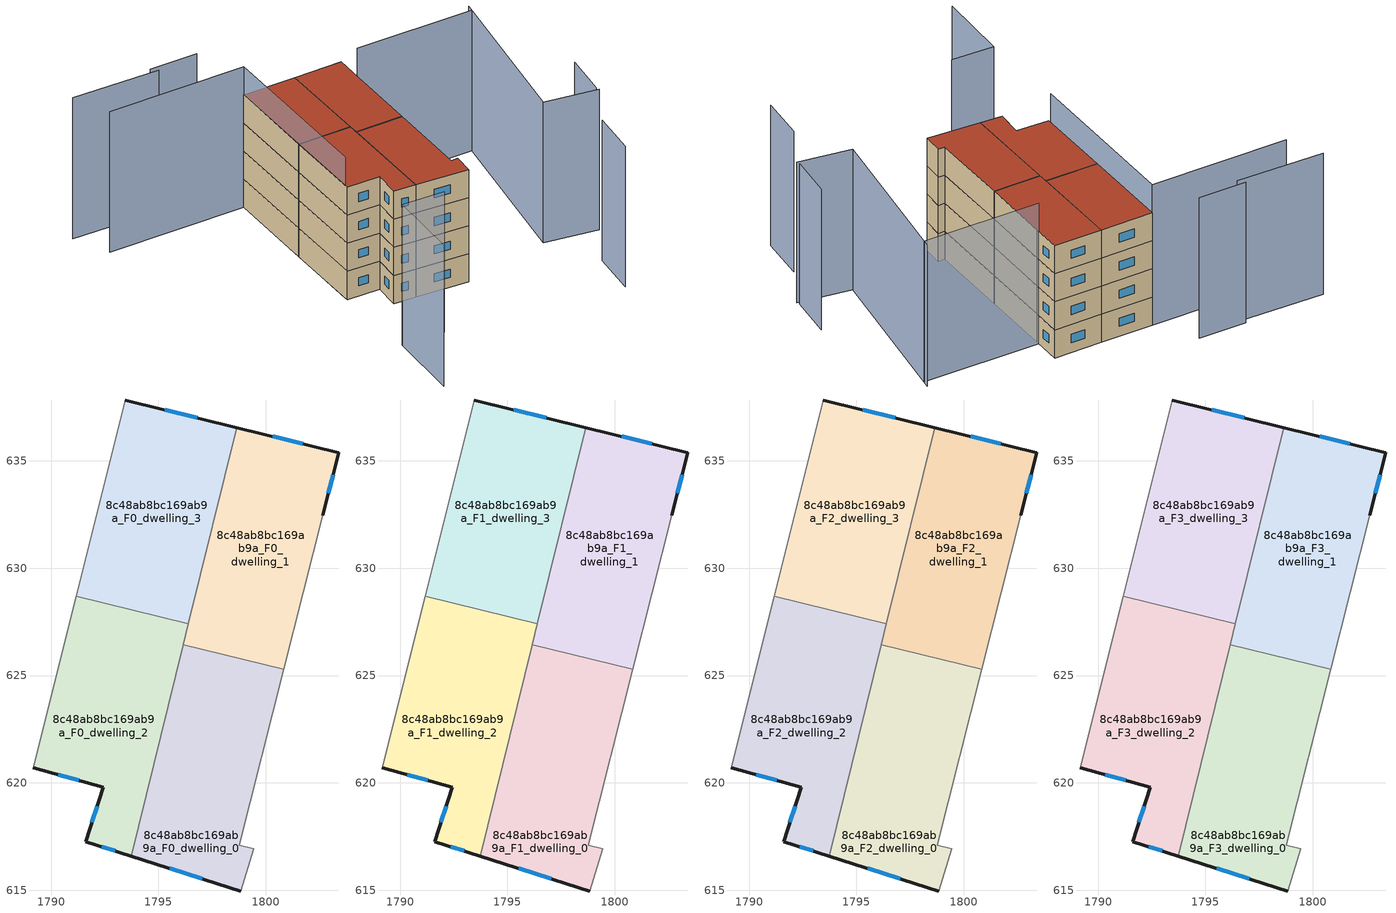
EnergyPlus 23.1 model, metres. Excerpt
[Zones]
8c48ab8bc169ab9a_F0_dwelling_0
 floor ground (EU_floor_Construction): 1800.84,625.29 1798.77,617.1 1799.45,616.94 1798.84,614.96 1793.73,616.59 1796.16,626.44 z0
 wall outside (EU_wall_Construction): 1793.73,616.59 1798.84,614.96 z0:3
 wall adiabatic (EU_wall_Construction): 1798.84,614.96 1799.45,616.94 1798.77,617.1 1800.84,625.29 z0:3
 wall to 8c48ab8bc169ab9a_F0_dwelling_1 (EU_wall_Construction): 1800.84,625.29 1796.16,626.44 z0:3
 wall to 8c48ab8bc169ab9a_F0_dwelling_2 (EU_wall_Construction): 1796.16,626.44 1793.73,616.59 z0:3
 window (EU_Window_Construction): 1795.54,616.01 1797.04,615.54 z1.06:1.94
8c48ab8bc169ab9a_F0_dwelling_1
 floor ground (EU_floor_Construction): 1803.4,635.39 1802.67,632.47 1800.84,625.29 1796.16,626.44 1798.65,636.56 z0
 wall outside (EU_wall_Construction): 1802.67,632.47 1803.4,635.39 1798.65,636.56 z0:3
 wall adiabatic (EU_wall_Construction): 1800.84,625.29 1802.67,632.47 z0:3
 wall to 8c48ab8bc169ab9a_F0_dwelling_3 (EU_wall_Construction): 1798.65,636.56 1796.4,627.41 z0:3
 wall to 8c48ab8bc169ab9a_F0_dwelling_2 (EU_wall_Construction): 1796.4,627.41 1796.16,626.44 z0:3
 window (EU_Window_Construction): 1802.93,633.5 1803.14,634.36 / 1801.72,635.8 1800.33,636.15 z1.06:1.94
8c48ab8bc169ab9a_F0_dwelling_2
 floor ground (EU_floor_Construction): 1796.4,627.41 1793.73,616.59 1791.62,617.26 1792.43,619.8 1789.18,620.7 1791.17,628.7 z0
 wall outside (EU_wall_Construction): 1789.18,620.7 1792.43,619.8 1791.62,617.26 1793.73,616.59 z0:3
 wall adiabatic (EU_wall_Construction): 1791.17,628.7 1789.18,620.7 z0:3
 wall to 8c48ab8bc169ab9a_F0_dwelling_3 (EU_wall_Construction): 1796.4,627.41 1791.17,628.7 z0:3
 window (EU_Window_Construction): 1792.14,618.91 1791.9,618.16 / 1790.33,620.38 1791.28,620.12 / 1792.37,617.02 1792.99,616.83 z1.06:1.94
8c48ab8bc169ab9a_F0_dwelling_3
 floor ground (EU_floor_Construction): 1798.65,636.56 1796.4,627.41 1791.17,628.7 1793.45,637.84 z0
 wall outside (EU_wall_Construction): 1798.65,636.56 1793.45,637.84 z0:3
 wall adiabatic (EU_wall_Construction): 1793.45,637.84 1791.17,628.7 z0:3
 window (EU_Window_Construction): 1796.81,637.01 1795.29,637.39 z1.06:1.94
8c48ab8bc169ab9a_F1_dwelling_0
 floor to 8c48ab8bc169ab9a_F0_dwelling_0 (EU_floor_Construction): 1800.84,625.29 1798.77,617.1 1799.45,616.94 1798.84,614.96 1793.73,616.59 1796.16,626.44 z3
 wall outside (EU_wall_Construction): 1793.73,616.59 1798.84,614.96 z3:6
 wall adiabatic (EU_wall_Construction): 1798.84,614.96 1799.45,616.94 1798.77,617.1 1800.84,625.29 z3:6
 wall to 8c48ab8bc169ab9a_F1_dwelling_1 (EU_wall_Construction): 1800.84,625.29 1796.16,626.44 z3:6
 wall to 8c48ab8bc169ab9a_F1_dwelling_2 (EU_wall_Construction): 1796.16,626.44 1793.73,616.59 z3:6
 window (EU_Window_Construction): 1795.54,616.01 1797.04,615.54 z4.06:4.94
8c48ab8bc169ab9a_F1_dwelling_1
 floor to 8c48ab8bc169ab9a_F0_dwelling_1 (EU_floor_Construction): 1803.4,635.39 1802.67,632.47 1800.84,625.29 1796.16,626.44 1798.65,636.56 z3
 wall outside (EU_wall_Construction): 1802.67,632.47 1803.4,635.39 1798.65,636.56 z3:6
 wall adiabatic (EU_wall_Construction): 1800.84,625.29 1802.67,632.47 z3:6
 wall to 8c48ab8bc169ab9a_F1_dwelling_3 (EU_wall_Construction): 1798.65,636.56 1796.4,627.41 z3:6
 wall to 8c48ab8bc169ab9a_F1_dwelling_2 (EU_wall_Construction): 1796.4,627.41 1796.16,626.44 z3:6
 window (EU_Window_Construction): 1802.93,633.5 1803.14,634.36 / 1801.72,635.8 1800.33,636.15 z4.06:4.94
8c48ab8bc169ab9a_F1_dwelling_2
 floor to 8c48ab8bc169ab9a_F0_dwelling_2 (EU_floor_Construction): 1796.4,627.41 1793.73,616.59 1791.62,617.26 1792.43,619.8 1789.18,620.7 1791.17,628.7 z3
 wall outside (EU_wall_Construction): 1789.18,620.7 1792.43,619.8 1791.62,617.26 1793.73,616.59 z3:6
 wall adiabatic (EU_wall_Construction): 1791.17,628.7 1789.18,620.7 z3:6
 wall to 8c48ab8bc169ab9a_F1_dwelling_3 (EU_wall_Construction): 1796.4,627.41 1791.17,628.7 z3:6
 window (EU_Window_Construction): 1792.14,618.91 1791.9,618.16 / 1790.33,620.38 1791.28,620.12 / 1792.37,617.02 1792.99,616.83 z4.06:4.94
8c48ab8bc169ab9a_F1_dwelling_3
 floor to 8c48ab8bc169ab9a_F0_dwelling_3 (EU_floor_Construction): 1798.65,636.56 1796.4,627.41 1791.17,628.7 1793.45,637.84 z3
 wall outside (EU_wall_Construction): 1798.65,636.56 1793.45,637.84 z3:6
 wall adiabatic (EU_wall_Construction): 1793.45,637.84 1791.17,628.7 z3:6
 window (EU_Window_Construction): 1796.81,637.01 1795.29,637.39 z4.06:4.94
8c48ab8bc169ab9a_F2_dwelling_0
 floor to 8c48ab8bc169ab9a_F1_dwelling_0 (EU_floor_Construction): 1800.84,625.29 1798.77,617.1 1799.45,616.94 1798.84,614.96 1793.73,616.59 1796.16,626.44 z6
 wall outside (EU_wall_Construction): 1793.73,616.59 1798.84,614.96 z6:9
 wall adiabatic (EU_wall_Construction): 1798.84,614.96 1799.45,616.94 1798.77,617.1 1800.84,625.29 z6:9
 wall to 8c48ab8bc169ab9a_F2_dwelling_1 (EU_wall_Construction): 1800.84,625.29 1796.16,626.44 z6:9
 wall to 8c48ab8bc169ab9a_F2_dwelling_2 (EU_wall_Construction): 1796.16,626.44 1793.73,616.59 z6:9
 window (EU_Window_Construction): 1795.54,616.01 1797.04,615.54 z7.06:7.94
8c48ab8bc169ab9a_F2_dwelling_1
 floor to 8c48ab8bc169ab9a_F1_dwelling_1 (EU_floor_Construction): 1803.4,635.39 1802.67,632.47 1800.84,625.29 1796.16,626.44 1798.65,636.56 z6
 wall outside (EU_wall_Construction): 1802.67,632.47 1803.4,635.39 1798.65,636.56 z6:9
 wall adiabatic (EU_wall_Construction): 1800.84,625.29 1802.67,632.47 z6:9
 wall to 8c48ab8bc169ab9a_F2_dwelling_3 (EU_wall_Construction): 1798.65,636.56 1796.4,627.41 z6:9
 wall to 8c48ab8bc169ab9a_F2_dwelling_2 (EU_wall_Construction): 1796.4,627.41 1796.16,626.44 z6:9
 window (EU_Window_Construction): 1802.93,633.5 1803.14,634.36 / 1801.72,635.8 1800.33,636.15 z7.06:7.94
8c48ab8bc169ab9a_F2_dwelling_2
 floor to 8c48ab8bc169ab9a_F1_dwelling_2 (EU_floor_Construction): 1796.4,627.41 1793.73,616.59 1791.62,617.26 1792.43,619.8 1789.18,620.7 1791.17,628.7 z6
 wall outside (EU_wall_Construction): 1789.18,620.7 1792.43,619.8 1791.62,617.26 1793.73,616.59 z6:9
 wall adiabatic (EU_wall_Construction): 1791.17,628.7 1789.18,620.7 z6:9
 wall to 8c48ab8bc169ab9a_F2_dwelling_3 (EU_wall_Construction): 1796.4,627.41 1791.17,628.7 z6:9
 window (EU_Window_Construction): 1792.14,618.91 1791.9,618.16 / 1790.33,620.38 1791.28,620.12 / 1792.37,617.02 1792.99,616.83 z7.06:7.94
8c48ab8bc169ab9a_F2_dwelling_3
 floor to 8c48ab8bc169ab9a_F1_dwelling_3 (EU_floor_Construction): 1798.65,636.56 1796.4,627.41 1791.17,628.7 1793.45,637.84 z6
 wall outside (EU_wall_Construction): 1798.65,636.56 1793.45,637.84 z6:9
 wall adiabatic (EU_wall_Construction): 1793.45,637.84 1791.17,628.7 z6:9
 window (EU_Window_Construction): 1796.81,637.01 1795.29,637.39 z7.06:7.94
8c48ab8bc169ab9a_F3_dwelling_0
 floor to 8c48ab8bc169ab9a_F2_dwelling_0 (EU_floor_Construction): 1800.84,625.29 1798.77,617.1 1799.45,616.94 1798.84,614.96 1793.73,616.59 1796.16,626.44 z9
 wall outside (EU_wall_Construction): 1793.73,616.59 1798.84,614.96 z9:12
 wall adiabatic (EU_wall_Construction): 1798.84,614.96 1799.45,616.94 1798.77,617.1 1800.84,625.29 z9:12
 wall to 8c48ab8bc169ab9a_F3_dwelling_1 (EU_wall_Construction): 1800.84,625.29 1796.16,626.44 z9:12
 wall to 8c48ab8bc169ab9a_F3_dwelling_2 (EU_wall_Construction): 1796.16,626.44 1793.73,616.59 z9:12
 window (EU_Window_Construction): 1795.54,616.01 1797.04,615.54 z10.06:10.94
 roof outside (EU_roof_Construction): 1798.84,614.96 1799.45,616.94 1798.77,617.1 1800.84,625.29 1796.16,626.44 1793.73,616.59 z12
8c48ab8bc169ab9a_F3_dwelling_1
 floor to 8c48ab8bc169ab9a_F2_dwelling_1 (EU_floor_Construction): 1803.4,635.39 1802.67,632.47 1800.84,625.29 1796.16,626.44 1798.65,636.56 z9
 wall outside (EU_wall_Construction): 1802.67,632.47 1803.4,635.39 1798.65,636.56 z9:12
 wall adiabatic (EU_wall_Construction): 1800.84,625.29 1802.67,632.47 z9:12
 wall to 8c48ab8bc169ab9a_F3_dwelling_3 (EU_wall_Construction): 1798.65,636.56 1796.4,627.41 z9:12
 wall to 8c48ab8bc169ab9a_F3_dwelling_2 (EU_wall_Construction): 1796.4,627.41 1796.16,626.44 z9:12
 window (EU_Window_Construction): 1802.93,633.5 1803.14,634.36 / 1801.72,635.8 1800.33,636.15 z10.06:10.94
 roof outside (EU_roof_Construction): 1800.84,625.29 1802.67,632.47 1803.4,635.39 1798.65,636.56 1796.16,626.44 z12
8c48ab8bc169ab9a_F3_dwelling_2
 floor to 8c48ab8bc169ab9a_F2_dwelling_2 (EU_floor_Construction): 1796.4,627.41 1793.73,616.59 1791.62,617.26 1792.43,619.8 1789.18,620.7 1791.17,628.7 z9
 wall outside (EU_wall_Construction): 1789.18,620.7 1792.43,619.8 1791.62,617.26 1793.73,616.59 z9:12
 wall adiabatic (EU_wall_Construction): 1791.17,628.7 1789.18,620.7 z9:12
 wall to 8c48ab8bc169ab9a_F3_dwelling_3 (EU_wall_Construction): 1796.4,627.41 1791.17,628.7 z9:12
 window (EU_Window_Construction): 1792.14,618.91 1791.9,618.16 / 1790.33,620.38 1791.28,620.12 / 1792.37,617.02 1792.99,616.83 z10.06:10.94
 roof outside (EU_roof_Construction): 1793.73,616.59 1796.4,627.41 1791.17,628.7 1789.18,620.7 1792.43,619.8 1791.62,617.26 z12
8c48ab8bc169ab9a_F3_dwelling_3
 floor to 8c48ab8bc169ab9a_F2_dwelling_3 (EU_floor_Construction): 1798.65,636.56 1796.4,627.41 1791.17,628.7 1793.45,637.84 z9
 wall outside (EU_wall_Construction): 1798.65,636.56 1793.45,637.84 z9:12
 wall adiabatic (EU_wall_Construction): 1793.45,637.84 1791.17,628.7 z9:12
 window (EU_Window_Construction): 1796.81,637.01 1795.29,637.39 z10.06:10.94
 roof outside (EU_roof_Construction): 1796.4,627.41 1798.65,636.56 1793.45,637.84 1791.17,628.7 z12
shading: 1779.84,641.23 1793.45,637.84 / 1793.45,637.84 1789.25,620.99 / 1792.04,642.31 1787.31,643.51 / 1787.7,642.85 1779.12,645.2 / 1808.06,604.4 1809.66,608.86 / 1785.16,604.66 1787.29,611.98 / 1787.29,611.98 1791.44,610.77 / 1802.73,632.72 1814.34,629.77 / 1813.02,612.95 1814.69,617.24 / 1813.09,612.62 1808.09,614.69 / 1808.09,614.69 1814.61,630.43 z0:15
[Building]
EU S2 Campaign: North Axis=0; Terrain=City; Solar Distribution=FullExterior
[Site:Location]
Bologna: Latitude=44.5; Longitude=11.25; Time Zone=1; Elevation=37
[SizingPeriod:WeatherFileDays]
AnnualSizingPeriod: Begin Month=1; Begin Day of Month=1; End Month=12; End Day of Month=31; Day of Week for Start Day=Monday; Use Weather File Daylight Saving Period=No; Use Weather File Rain and Snow Indicators=No
[MATERIAL]
EU_InternalMass_Material: Roughness=MediumRough; Thickness=0.1; Conductivity=1; Density=1800; Specific Heat=900; Thermal Absorptance=0.9; Solar Absorptance=0.7; Visible Absorptance=0.7
[MATERIAL:NOMASS] Roughness=MediumRough; Thermal Absorptance=0.9; Solar Absorptance=0.7; Visible Absorptance=0.7
Name | Thermal Resistance
EU_wall_NoMass | 0.781309
EU_roof_NoMass | 0.418499
EU_floor_NoMass | 0.563442
[WINDOWMATERIAL:SIMPLEGLAZINGSYSTEM]
EU_Window_SimpleGlazing: UFactor=4.32879; Solar Heat Gain Coefficient=0.85; Visible Transmittance=0.85
[CONSTRUCTION]
EU_wall_Construction: EU_wall_NoMass
EU_roof_Construction: EU_roof_NoMass
EU_floor_Construction: EU_floor_NoMass
EU_Window_Construction: EU_Window_SimpleGlazing
EU_InternalMass_Construction: EU_InternalMass_Material
[ZONE] Type=1; Multiplier=1; Ceiling Height=autocalculate; Floor Area=autocalculate; Part of Total Floor Area=Yes
Name | Volume
8c48ab8bc169ab9a_F0_dwelling_0 | 151.94
8c48ab8bc169ab9a_F1_dwelling_0; 8c48ab8bc169ab9a_F2_dwelling_0; 8c48ab8bc169ab9a_F3_dwelling_0; 8c48ab8bc169ab9a_F0_dwelling_1; 8c48ab8bc169ab9a_F1_dwelling_1; 8c48ab8bc169ab9a_F2_dwelling_1; 8c48ab8bc169ab9a_F3_dwelling_1 | 151.939
8c48ab8bc169ab9a_F0_dwelling_2; 8c48ab8bc169ab9a_F1_dwelling_2; 8c48ab8bc169ab9a_F2_dwelling_2; 8c48ab8bc169ab9a_F3_dwelling_2 | 151.928
8c48ab8bc169ab9a_F0_dwelling_3 | 151.942
8c48ab8bc169ab9a_F1_dwelling_3; 8c48ab8bc169ab9a_F2_dwelling_3; 8c48ab8bc169ab9a_F3_dwelling_3 | 151.943
[INTERNALMASS] Construction=EU_InternalMass_Construction
Name | Zone or ZoneList | Surface Area
8c48ab8bc169ab9a_F0_dwelling_0_EU_InternalMass | 8c48ab8bc169ab9a_F0_dwelling_0 | 50.6479
8c48ab8bc169ab9a_F0_dwelling_1_EU_InternalMass | 8c48ab8bc169ab9a_F0_dwelling_1 | 50.6466
8c48ab8bc169ab9a_F0_dwelling_2_EU_InternalMass | 8c48ab8bc169ab9a_F0_dwelling_2 | 50.6431
8c48ab8bc169ab9a_F0_dwelling_3_EU_InternalMass | 8c48ab8bc169ab9a_F0_dwelling_3 | 50.6482
8c48ab8bc169ab9a_F1_dwelling_0_EU_InternalMass | 8c48ab8bc169ab9a_F1_dwelling_0 | 50.6479
8c48ab8bc169ab9a_F1_dwelling_1_EU_InternalMass | 8c48ab8bc169ab9a_F1_dwelling_1 | 50.6466
8c48ab8bc169ab9a_F1_dwelling_2_EU_InternalMass | 8c48ab8bc169ab9a_F1_dwelling_2 | 50.6431
8c48ab8bc169ab9a_F1_dwelling_3_EU_InternalMass | 8c48ab8bc169ab9a_F1_dwelling_3 | 50.6482
8c48ab8bc169ab9a_F2_dwelling_0_EU_InternalMass | 8c48ab8bc169ab9a_F2_dwelling_0 | 50.6479
8c48ab8bc169ab9a_F2_dwelling_1_EU_InternalMass | 8c48ab8bc169ab9a_F2_dwelling_1 | 50.6466
8c48ab8bc169ab9a_F2_dwelling_2_EU_InternalMass | 8c48ab8bc169ab9a_F2_dwelling_2 | 50.6431
8c48ab8bc169ab9a_F2_dwelling_3_EU_InternalMass | 8c48ab8bc169ab9a_F2_dwelling_3 | 50.6482
8c48ab8bc169ab9a_F3_dwelling_0_EU_InternalMass | 8c48ab8bc169ab9a_F3_dwelling_0 | 50.6479
8c48ab8bc169ab9a_F3_dwelling_1_EU_InternalMass | 8c48ab8bc169ab9a_F3_dwelling_1 | 50.6466
8c48ab8bc169ab9a_F3_dwelling_2_EU_InternalMass | 8c48ab8bc169ab9a_F3_dwelling_2 | 50.6431
8c48ab8bc169ab9a_F3_dwelling_3_EU_InternalMass | 8c48ab8bc169ab9a_F3_dwelling_3 | 50.6482
[OTHEREQUIPMENT] Fuel Type=Electricity; Design Level Calculation Method=Watts/Area; Power per Zone Floor Area=1; Fraction Latent=0; Fraction Radiant=0; Fraction Lost=0; Carbon Dioxide Generation Rate=0; EndUse Subcategory=EU_Step8_InternalGains
Name | Zone or ZoneList or Space or SpaceList | Schedule
EU_Step8_InternalGain_8c48ab8bc169ab9a_F0_dwelling_0_f000 | 8c48ab8bc169ab9a_F0_dwelling_0 | EU_Step8_GainSchedule_8c48ab8bc169ab9a_F0_dwelling_0_f000
EU_Step8_InternalGain_8c48ab8bc169ab9a_F0_dwelling_1_f000 | 8c48ab8bc169ab9a_F0_dwelling_1 | EU_Step8_GainSchedule_8c48ab8bc169ab9a_F0_dwelling_1_f000
EU_Step8_InternalGain_8c48ab8bc169ab9a_F0_dwelling_2_f000 | 8c48ab8bc169ab9a_F0_dwelling_2 | EU_Step8_GainSchedule_8c48ab8bc169ab9a_F0_dwelling_2_f000
EU_Step8_InternalGain_8c48ab8bc169ab9a_F0_dwelling_3_f000 | 8c48ab8bc169ab9a_F0_dwelling_3 | EU_Step8_GainSchedule_8c48ab8bc169ab9a_F0_dwelling_3_f000
EU_Step8_InternalGain_8c48ab8bc169ab9a_F1_dwelling_0_f000 | 8c48ab8bc169ab9a_F1_dwelling_0 | EU_Step8_GainSchedule_8c48ab8bc169ab9a_F1_dwelling_0_f000
EU_Step8_InternalGain_8c48ab8bc169ab9a_F1_dwelling_1_f000 | 8c48ab8bc169ab9a_F1_dwelling_1 | EU_Step8_GainSchedule_8c48ab8bc169ab9a_F1_dwelling_1_f000
EU_Step8_InternalGain_8c48ab8bc169ab9a_F1_dwelling_2_f000 | 8c48ab8bc169ab9a_F1_dwelling_2 | EU_Step8_GainSchedule_8c48ab8bc169ab9a_F1_dwelling_2_f000
EU_Step8_InternalGain_8c48ab8bc169ab9a_F1_dwelling_3_f000 | 8c48ab8bc169ab9a_F1_dwelling_3 | EU_Step8_GainSchedule_8c48ab8bc169ab9a_F1_dwelling_3_f000
EU_Step8_InternalGain_8c48ab8bc169ab9a_F2_dwelling_0_f000 | 8c48ab8bc169ab9a_F2_dwelling_0 | EU_Step8_GainSchedule_8c48ab8bc169ab9a_F2_dwelling_0_f000
EU_Step8_InternalGain_8c48ab8bc169ab9a_F2_dwelling_1_f000 | 8c48ab8bc169ab9a_F2_dwelling_1 | EU_Step8_GainSchedule_8c48ab8bc169ab9a_F2_dwelling_1_f000
EU_Step8_InternalGain_8c48ab8bc169ab9a_F2_dwelling_2_f000 | 8c48ab8bc169ab9a_F2_dwelling_2 | EU_Step8_GainSchedule_8c48ab8bc169ab9a_F2_dwelling_2_f000
EU_Step8_InternalGain_8c48ab8bc169ab9a_F2_dwelling_3_f000 | 8c48ab8bc169ab9a_F2_dwelling_3 | EU_Step8_GainSchedule_8c48ab8bc169ab9a_F2_dwelling_3_f000
EU_Step8_InternalGain_8c48ab8bc169ab9a_F3_dwelling_0_f000 | 8c48ab8bc169ab9a_F3_dwelling_0 | EU_Step8_GainSchedule_8c48ab8bc169ab9a_F3_dwelling_0_f000
EU_Step8_InternalGain_8c48ab8bc169ab9a_F3_dwelling_1_f000 | 8c48ab8bc169ab9a_F3_dwelling_1 | EU_Step8_GainSchedule_8c48ab8bc169ab9a_F3_dwelling_1_f000
EU_Step8_InternalGain_8c48ab8bc169ab9a_F3_dwelling_2_f000 | 8c48ab8bc169ab9a_F3_dwelling_2 | EU_Step8_GainSchedule_8c48ab8bc169ab9a_F3_dwelling_2_f000
EU_Step8_InternalGain_8c48ab8bc169ab9a_F3_dwelling_3_f000 | 8c48ab8bc169ab9a_F3_dwelling_3 | EU_Step8_GainSchedule_8c48ab8bc169ab9a_F3_dwelling_3_f000
[ZONEVENTILATION:DESIGNFLOWRATE] Schedule=EU_AlwaysOn; Design Flow Rate Calculation Method=AirChanges/Hour; Air Changes per Hour=0.692607; Ventilation Type=Natural; Fan Pressure Rise=0; Fan Total Efficiency=1; Constant Term Coefficient=1; Temperature Term Coefficient=0; Velocity Term Coefficient=0; Velocity Squared Term Coefficient=0; Minimum Indoor Temperature=-100; Maximum Indoor Temperature=100; Delta Temperature=-100; Minimum Outdoor Temperature=-100; Maximum Outdoor Temperature=100; Maximum Wind Speed=40
Name | Zone or ZoneList or Space or SpaceList
EU_ConstantAir_8c48ab8bc169ab9a_F0_dwelling_0 | 8c48ab8bc169ab9a_F0_dwelling_0
EU_ConstantAir_8c48ab8bc169ab9a_F0_dwelling_1 | 8c48ab8bc169ab9a_F0_dwelling_1
EU_ConstantAir_8c48ab8bc169ab9a_F0_dwelling_2 | 8c48ab8bc169ab9a_F0_dwelling_2
EU_ConstantAir_8c48ab8bc169ab9a_F0_dwelling_3 | 8c48ab8bc169ab9a_F0_dwelling_3
EU_ConstantAir_8c48ab8bc169ab9a_F1_dwelling_0 | 8c48ab8bc169ab9a_F1_dwelling_0
EU_ConstantAir_8c48ab8bc169ab9a_F1_dwelling_1 | 8c48ab8bc169ab9a_F1_dwelling_1
EU_ConstantAir_8c48ab8bc169ab9a_F1_dwelling_2 | 8c48ab8bc169ab9a_F1_dwelling_2
EU_ConstantAir_8c48ab8bc169ab9a_F1_dwelling_3 | 8c48ab8bc169ab9a_F1_dwelling_3
EU_ConstantAir_8c48ab8bc169ab9a_F2_dwelling_0 | 8c48ab8bc169ab9a_F2_dwelling_0
EU_ConstantAir_8c48ab8bc169ab9a_F2_dwelling_1 | 8c48ab8bc169ab9a_F2_dwelling_1
EU_ConstantAir_8c48ab8bc169ab9a_F2_dwelling_2 | 8c48ab8bc169ab9a_F2_dwelling_2
EU_ConstantAir_8c48ab8bc169ab9a_F2_dwelling_3 | 8c48ab8bc169ab9a_F2_dwelling_3
EU_ConstantAir_8c48ab8bc169ab9a_F3_dwelling_0 | 8c48ab8bc169ab9a_F3_dwelling_0
EU_ConstantAir_8c48ab8bc169ab9a_F3_dwelling_1 | 8c48ab8bc169ab9a_F3_dwelling_1
EU_ConstantAir_8c48ab8bc169ab9a_F3_dwelling_2 | 8c48ab8bc169ab9a_F3_dwelling_2
EU_ConstantAir_8c48ab8bc169ab9a_F3_dwelling_3 | 8c48ab8bc169ab9a_F3_dwelling_3
[HVACTEMPLATE:THERMOSTAT] Constant Heating Setpoint=20; Constant Cooling Setpoint=50
EU_HeatOnly_8c48ab8bc169ab9a_F0_dwelling_0; EU_HeatOnly_8c48ab8bc169ab9a_F0_dwelling_1; EU_HeatOnly_8c48ab8bc169ab9a_F0_dwelling_2; EU_HeatOnly_8c48ab8bc169ab9a_F0_dwelling_3; EU_HeatOnly_8c48ab8bc169ab9a_F1_dwelling_0; EU_HeatOnly_8c48ab8bc169ab9a_F1_dwelling_1; EU_HeatOnly_8c48ab8bc169ab9a_F1_dwelling_2; EU_HeatOnly_8c48ab8bc169ab9a_F1_dwelling_3; EU_HeatOnly_8c48ab8bc169ab9a_F2_dwelling_0; EU_HeatOnly_8c48ab8bc169ab9a_F2_dwelling_1; EU_HeatOnly_8c48ab8bc169ab9a_F2_dwelling_2; EU_HeatOnly_8c48ab8bc169ab9a_F2_dwelling_3; EU_HeatOnly_8c48ab8bc169ab9a_F3_dwelling_0; EU_HeatOnly_8c48ab8bc169ab9a_F3_dwelling_1; EU_HeatOnly_8c48ab8bc169ab9a_F3_dwelling_2; EU_HeatOnly_8c48ab8bc169ab9a_F3_dwelling_3
[HVACTEMPLATE:ZONE:IDEALLOADSAIRSYSTEM] System Availability Schedule=EU_AlwaysOn; Maximum Heating Supply Air Temperature=50; Minimum Cooling Supply Air Temperature=13; Maximum Heating Supply Air Humidity Ratio=0.0156; Minimum Cooling Supply Air Humidity Ratio=0.0077; Heating Limit=NoLimit; Cooling Limit=NoLimit; Heating Availability Schedule=EU_AlwaysOn; Cooling Availability Schedule=EU_CoolingOff; Dehumidification Control Type=ConstantSensibleHeatRatio; Cooling Sensible Heat Ratio=0.7; Dehumidification Setpoint=60; Humidification Control Type=None; Humidification Setpoint=30; Outdoor Air Method=None; Outdoor Air Flow Rate per Person=0.00944; Outdoor Air Flow Rate per Zone Floor Area=0; Outdoor Air Flow Rate per Zone=0; Demand Controlled Ventilation Type=None; Outdoor Air Economizer Type=NoEconomizer; Heat Recovery Type=None; Sensible Heat Recovery Effectiveness=0.7; Latent Heat Recovery Effectiveness=0.65
Name | Template Thermostat
8c48ab8bc169ab9a_F0_dwelling_0 | EU_HeatOnly_8c48ab8bc169ab9a_F0_dwelling_0
8c48ab8bc169ab9a_F0_dwelling_1 | EU_HeatOnly_8c48ab8bc169ab9a_F0_dwelling_1
8c48ab8bc169ab9a_F0_dwelling_2 | EU_HeatOnly_8c48ab8bc169ab9a_F0_dwelling_2
8c48ab8bc169ab9a_F0_dwelling_3 | EU_HeatOnly_8c48ab8bc169ab9a_F0_dwelling_3
8c48ab8bc169ab9a_F1_dwelling_0 | EU_HeatOnly_8c48ab8bc169ab9a_F1_dwelling_0
8c48ab8bc169ab9a_F1_dwelling_1 | EU_HeatOnly_8c48ab8bc169ab9a_F1_dwelling_1
8c48ab8bc169ab9a_F1_dwelling_2 | EU_HeatOnly_8c48ab8bc169ab9a_F1_dwelling_2
8c48ab8bc169ab9a_F1_dwelling_3 | EU_HeatOnly_8c48ab8bc169ab9a_F1_dwelling_3
8c48ab8bc169ab9a_F2_dwelling_0 | EU_HeatOnly_8c48ab8bc169ab9a_F2_dwelling_0
8c48ab8bc169ab9a_F2_dwelling_1 | EU_HeatOnly_8c48ab8bc169ab9a_F2_dwelling_1
8c48ab8bc169ab9a_F2_dwelling_2 | EU_HeatOnly_8c48ab8bc169ab9a_F2_dwelling_2
8c48ab8bc169ab9a_F2_dwelling_3 | EU_HeatOnly_8c48ab8bc169ab9a_F2_dwelling_3
8c48ab8bc169ab9a_F3_dwelling_0 | EU_HeatOnly_8c48ab8bc169ab9a_F3_dwelling_0
8c48ab8bc169ab9a_F3_dwelling_1 | EU_HeatOnly_8c48ab8bc169ab9a_F3_dwelling_1
8c48ab8bc169ab9a_F3_dwelling_2 | EU_HeatOnly_8c48ab8bc169ab9a_F3_dwelling_2
8c48ab8bc169ab9a_F3_dwelling_3 | EU_HeatOnly_8c48ab8bc169ab9a_F3_dwelling_3
[SIZING:ZONE] Zone Cooling Design Supply Air Temperature Input Method=SupplyAirTemperature; Zone Cooling Design Supply Air Temperature=13; Zone Heating Design Supply Air Temperature Input Method=SupplyAirTemperature; Zone Heating Design Supply Air Temperature=50; Zone Cooling Design Supply Air Humidity Ratio=0.008; Zone Heating Design Supply Air Humidity Ratio=0.008; Cooling Design Air Flow Method=DesignDay; Cooling Design Air Flow Rate=0; Cooling Minimum Air Flow per Zone Floor Area=0.000762; Cooling Minimum Air Flow=0; Cooling Minimum Air Flow Fraction=0.2; Heating Design Air Flow Method=DesignDay; Heating Design Air Flow Rate=0; Heating Maximum Air Flow per Zone Floor Area=0.002032; Heating Maximum Air Flow=0.141576; Heating Maximum Air Flow Fraction=0.3; Account for Dedicated Outdoor Air System=No; Dedicated Outdoor Air System Control Strategy=NeutralSupplyAir; Dedicated Outdoor Air Low Setpoint Temperature for Design=autosize; Dedicated Outdoor Air High Setpoint Temperature for Design=autosize; Zone Load Sizing Method=Sensible Load Only No Latent Load; Zone Latent Cooling Design Supply Air Humidity Ratio Input Method=HumidityRatioDifference; Zone Cooling Design Supply Air Humidity Ratio Difference=0.005; Zone Latent Heating Design Supply Air Humidity Ratio Input Method=HumidityRatioDifference; Zone Humidification Design Supply Air Humidity Ratio Difference=0.005
8c48ab8bc169ab9a_F0_dwelling_0; 8c48ab8bc169ab9a_F0_dwelling_1; 8c48ab8bc169ab9a_F0_dwelling_2; 8c48ab8bc169ab9a_F0_dwelling_3; 8c48ab8bc169ab9a_F1_dwelling_0; 8c48ab8bc169ab9a_F1_dwelling_1; 8c48ab8bc169ab9a_F1_dwelling_2; 8c48ab8bc169ab9a_F1_dwelling_3; 8c48ab8bc169ab9a_F2_dwelling_0; 8c48ab8bc169ab9a_F2_dwelling_1; 8c48ab8bc169ab9a_F2_dwelling_2; 8c48ab8bc169ab9a_F2_dwelling_3; 8c48ab8bc169ab9a_F3_dwelling_0; 8c48ab8bc169ab9a_F3_dwelling_1; 8c48ab8bc169ab9a_F3_dwelling_2; 8c48ab8bc169ab9a_F3_dwelling_3
[SCHEDULE:CONSTANT]
Name | Hourly Value
EU_AlwaysOn | 1
EU_CoolingOff | 0
[SCHEDULE:FILE] Column Number=1; Rows to Skip at Top=0; Number of Hours of Data=8760; Column Separator=Comma; Interpolate to Timestep=No; Minutes per Item=60; Adjust Schedule for Daylight Savings=Yes
Name | File
EU_Step8_GainSchedule_8c48ab8bc169ab9a_F0_dwelling_0_f000 | ../../schedules/8c48ab8bc169ab9a/8c48ab8bc169ab9a_F0_dwelling_0_f000_gain.csv
EU_Step8_GainSchedule_8c48ab8bc169ab9a_F0_dwelling_1_f000 | ../../schedules/8c48ab8bc169ab9a/8c48ab8bc169ab9a_F0_dwelling_1_f000_gain.csv
EU_Step8_GainSchedule_8c48ab8bc169ab9a_F0_dwelling_2_f000 | ../../schedules/8c48ab8bc169ab9a/8c48ab8bc169ab9a_F0_dwelling_2_f000_gain.csv
EU_Step8_GainSchedule_8c48ab8bc169ab9a_F0_dwelling_3_f000 | ../../schedules/8c48ab8bc169ab9a/8c48ab8bc169ab9a_F0_dwelling_3_f000_gain.csv
EU_Step8_GainSchedule_8c48ab8bc169ab9a_F1_dwelling_0_f000 | ../../schedules/8c48ab8bc169ab9a/8c48ab8bc169ab9a_F1_dwelling_0_f000_gain.csv
EU_Step8_GainSchedule_8c48ab8bc169ab9a_F1_dwelling_1_f000 | ../../schedules/8c48ab8bc169ab9a/8c48ab8bc169ab9a_F1_dwelling_1_f000_gain.csv
EU_Step8_GainSchedule_8c48ab8bc169ab9a_F1_dwelling_2_f000 | ../../schedules/8c48ab8bc169ab9a/8c48ab8bc169ab9a_F1_dwelling_2_f000_gain.csv
EU_Step8_GainSchedule_8c48ab8bc169ab9a_F1_dwelling_3_f000 | ../../schedules/8c48ab8bc169ab9a/8c48ab8bc169ab9a_F1_dwelling_3_f000_gain.csv
EU_Step8_GainSchedule_8c48ab8bc169ab9a_F2_dwelling_0_f000 | ../../schedules/8c48ab8bc169ab9a/8c48ab8bc169ab9a_F2_dwelling_0_f000_gain.csv
EU_Step8_GainSchedule_8c48ab8bc169ab9a_F2_dwelling_1_f000 | ../../schedules/8c48ab8bc169ab9a/8c48ab8bc169ab9a_F2_dwelling_1_f000_gain.csv
EU_Step8_GainSchedule_8c48ab8bc169ab9a_F2_dwelling_2_f000 | ../../schedules/8c48ab8bc169ab9a/8c48ab8bc169ab9a_F2_dwelling_2_f000_gain.csv
EU_Step8_GainSchedule_8c48ab8bc169ab9a_F2_dwelling_3_f000 | ../../schedules/8c48ab8bc169ab9a/8c48ab8bc169ab9a_F2_dwelling_3_f000_gain.csv
EU_Step8_GainSchedule_8c48ab8bc169ab9a_F3_dwelling_0_f000 | ../../schedules/8c48ab8bc169ab9a/8c48ab8bc169ab9a_F3_dwelling_0_f000_gain.csv
EU_Step8_GainSchedule_8c48ab8bc169ab9a_F3_dwelling_1_f000 | ../../schedules/8c48ab8bc169ab9a/8c48ab8bc169ab9a_F3_dwelling_1_f000_gain.csv
EU_Step8_GainSchedule_8c48ab8bc169ab9a_F3_dwelling_2_f000 | ../../schedules/8c48ab8bc169ab9a/8c48ab8bc169ab9a_F3_dwelling_2_f000_gain.csv
EU_Step8_GainSchedule_8c48ab8bc169ab9a_F3_dwelling_3_f000 | ../../schedules/8c48ab8bc169ab9a/8c48ab8bc169ab9a_F3_dwelling_3_f000_gain.csv
